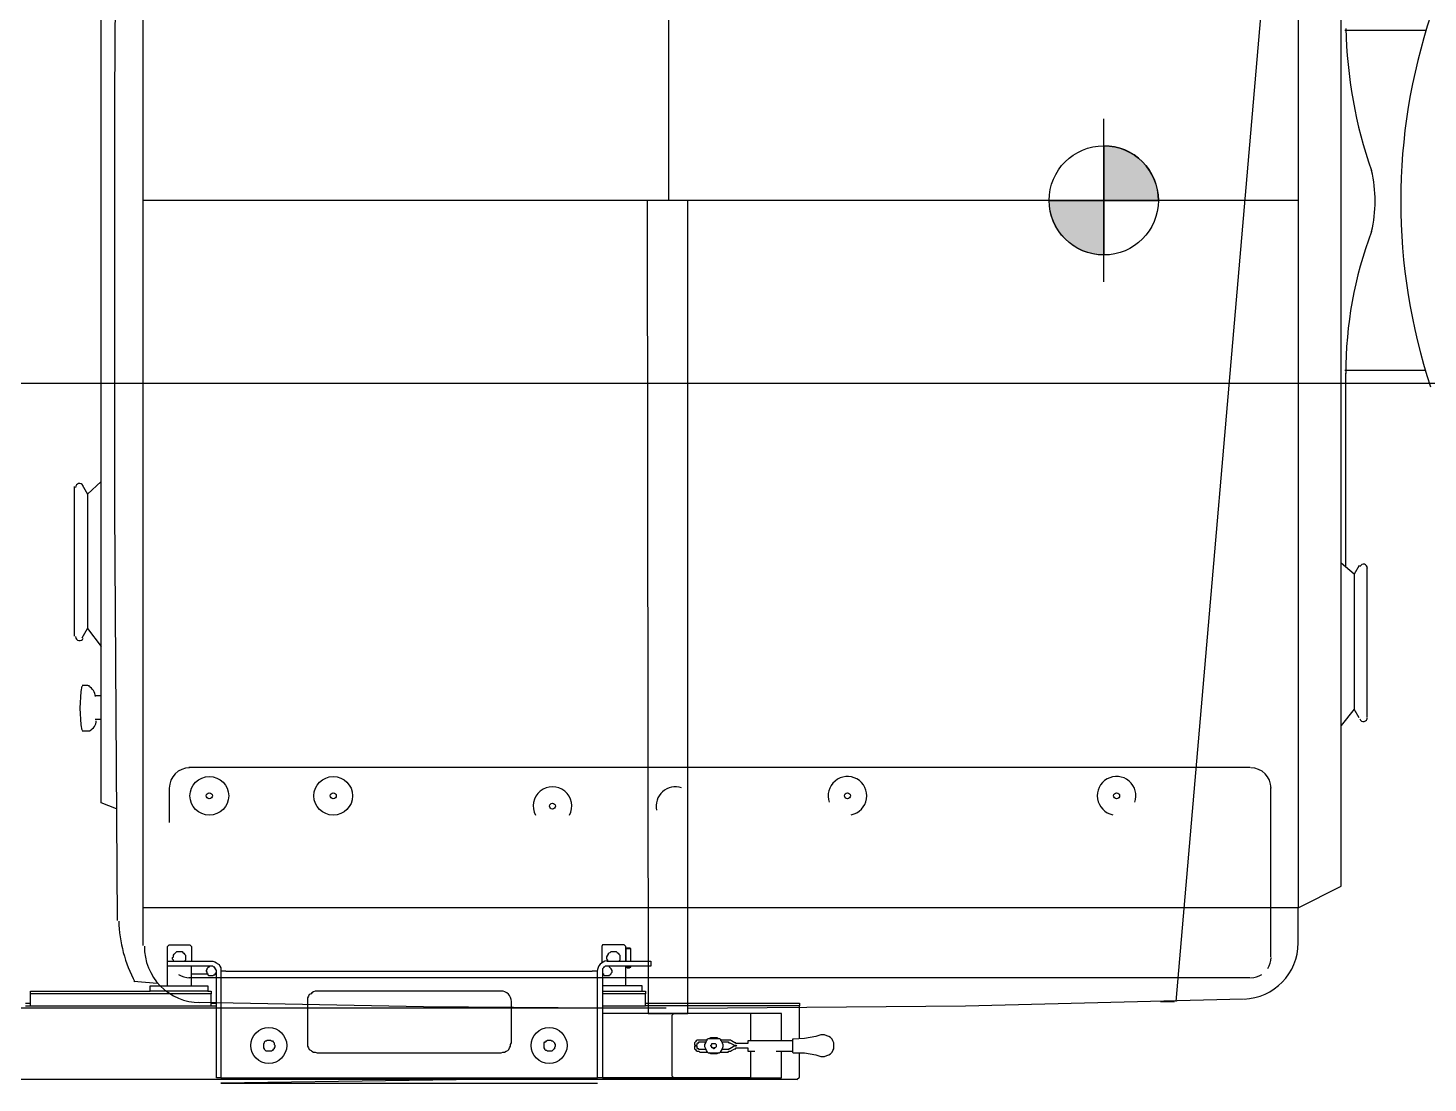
# Model space of a CAD drawing. Header units: metres. Extents: x -22 to 564, y 0 to 143.
# Drawn here: x 97.936 to 99.658, y 35.489 to 36.787 of the extents above; entities that cross this region are included whole.
import ezdxf
from ezdxf.enums import TextEntityAlignment as Align

# ---------------------------------------------------------------- set-up
doc = ezdxf.new("R2010")
doc.units = ezdxf.units.M
doc.linetypes.add('XREF 1N NEURO-ONCOLOGIA$0$PDF_IMPORT', pattern=[1, 0.8, -0.2])
for name, color, linetype in [('XREF 1N NEURO-ONCOLOGIA$0$EQUIPO TOMOGRAFIA', 40, 'Continuous'), ('XREF 1N NEURO-ONCOLOGIA$0$Mobiliario Fijo', 40, 'Continuous'), ('XREF 1N NEURO-ONCOLOGIA$0$simbologia', 2, 'Continuous'), ('XREF 1N NEURO-ONCOLOGIA$0$TEX-MOB', 4, 'Continuous')]:
    doc.layers.add(name, color=color, linetype=linetype)
doc.styles.add('XREF 1N NEURO-ONCOLOGIA$0$HANDLET', font='romans.shx')

# ---------------------------------------------------------------- blocks, each defined once
blk = doc.blocks.new('XREF 1N NEURO-ONCOLOGIA$0$A$Cb57a782f')
h = blk.add_hatch(color=256)
h.dxf.hatch_style = 1
edge = h.paths.add_edge_path()
edge.add_line((0, 0), (-0.0672, 0))
edge.add_arc((0, 0), 0.0672, 90, 180, ccw=False)
edge.add_line((0, 0.0672), (0, 0))
h = blk.add_hatch(color=256)
h.dxf.hatch_style = 1
edge = h.paths.add_edge_path()
edge.add_line((0, 0), (0, -0.0672))
edge.add_arc((0, 0), 0.0672, 270, 360)
edge.add_line((0.0672, 0), (0, 0))
for p, q in [((0, -0.1003), (0, 0.1003)), ((-0.1003, 0), (0.1003, 0))]:
    blk.add_line(p, q)
for points in [[(0, 0), (-0.0672, 0, -0.414214), (0, 0.0672)], [(0, 0), (0, -0.0672, 0.414214), (0.0672, 0)]]:
    blk.add_lwpolyline(points, format="xyb", close=True)
blk.add_circle((0, 0), 0.0672)
blk = doc.blocks.new('XREF 1N NEURO-ONCOLOGIA$0$A$C7632fc1d')
at = {"layer": 'XREF 1N NEURO-ONCOLOGIA$0$simbologia'}
blk.add_blockref('XREF 1N NEURO-ONCOLOGIA$0$A$Cb57a782f', (0, 0), dxfattribs=at)
blk = doc.blocks.new('XREF 1N NEURO-ONCOLOGIA$0$A$C3a14085f')
at = {"layer": 'XREF 1N NEURO-ONCOLOGIA$0$Mobiliario Fijo'}
blk.add_blockref('XREF 1N NEURO-ONCOLOGIA$0$A$C7632fc1d', (0.0475, -0.0475), dxfattribs=at)
blk = doc.blocks.new('XREF 1N NEURO-ONCOLOGIA$0$A$C321fc94a')
at = {"lineweight": 25}
for p, q in [((-0.5352, 0), (-0.5352, 1.2005)), ((-1.1815, -0.9171), (-1.1815, 1.1149)), ((0.2391, 1.0482), (0.2391, -0.8705)), ((0.2919, -0.8441), (0.2919, 0.8282)), ((-1.2333, -0.7415), (-1.2333, 0.7288)), ((-1.2164, 0.128), (-1.2132, 0.6346)), ((0.2962, 0.2094), (0.3956, 0.2094)), ((-1.2164, -0.3797), (-1.2164, 0.128)), ((0.2391, 0), (-1.1815, 0)), ((-0.5617, 0), (-0.5606, -1.0006)), ((-0.5119, -1.0006), (-0.5119, 0)), ((0.3956, -0.2094), (0.2962, -0.2094)), ((0.2972, -0.2126), (0.2972, -0.4506)), ((-1.2661, -0.5363), (-1.2661, -0.3522)), ((-1.2566, -0.3501), (-1.2503, -0.3617)), ((-1.2503, -0.3617), (-1.2333, -0.3459)), ((-1.2503, -0.3617), (-1.2503, -0.5268)), ((-1.2132, -0.8864), (-1.2164, -0.3797)), ((0.3078, -0.4601), (0.2919, -0.4464)), ((0.3142, -0.4495), (0.3078, -0.4601)), ((0.3078, -0.4601), (0.3078, -0.6262)), ((0.3237, -0.6357), (0.3237, -0.4517)), ((-1.2566, -0.5384), (-1.2503, -0.5268)), ((-1.2503, -0.5268), (-1.2333, -0.549)), ((-1.2407, -0.6093), (-1.2333, -0.6093)), ((0.3078, -0.6262), (0.2919, -0.6463)), ((0.3142, -0.6368), (0.3078, -0.6262)), ((-1.2333, -0.6389), (-1.2407, -0.6389)), ((0.1798, -0.6981), (-1.1254, -0.6981)), ((-1.1498, -0.7224), (-1.1498, -0.7658)), ((0.2052, -0.9308), (0.2052, -0.7224)), ((-1.2143, -0.7489), (-1.2333, -0.7415)), ((0.2391, -0.8705), (0.2919, -0.8441)), ((0.2391, -0.8705), (-1.1815, -0.8705)), ((0.2391, -0.9139), (0.2391, -0.8705)), ((-1.1519, -0.9181), (-1.1498, -0.916)), ((-1.1519, -0.9615), (-1.1519, -0.9181)), ((-1.1498, -0.916), (-1.1244, -0.916)), ((-1.1445, -0.9287), (-1.1434, -0.9276)), ((-1.1445, -0.9308), (-1.1445, -0.9287)), ((-1.1434, -0.9276), (-1.1424, -0.9266)), ((-1.1424, -0.9266), (-1.1413, -0.9255)), ((-1.1413, -0.9255), (-1.1403, -0.9245)), ((-1.1403, -0.9245), (-1.1392, -0.9245)), ((-1.1392, -0.9245), (-1.1371, -0.9245)), ((-1.1371, -0.9245), (-1.136, -0.9245)), ((-1.136, -0.9245), (-1.1339, -0.9245)), ((-1.1339, -0.9245), (-1.1328, -0.9255)), ((-1.1328, -0.9255), (-1.1318, -0.9266)), ((-1.1318, -0.9266), (-1.1307, -0.9276)), ((-1.1307, -0.9276), (-1.1297, -0.9287)), ((-1.1297, -0.9287), (-1.1297, -0.9308)), ((-1.1244, -0.916), (-1.1223, -0.9181)), ((-1.1223, -0.9181), (-1.1223, -0.9361)), ((-0.6167, -0.916), (-0.6177, -0.9181)), ((-0.6177, -0.9181), (-0.6177, -0.9382)), ((-0.5902, -0.916), (-0.6167, -0.916)), ((-0.6114, -0.9308), (-0.6103, -0.9287)), ((-0.6103, -0.9287), (-0.6093, -0.9276)), ((-0.6093, -0.9266), (-0.6071, -0.9255)), ((-0.6093, -0.9276), (-0.6093, -0.9266)), ((-0.6071, -0.9255), (-0.6061, -0.9245)), ((-0.6061, -0.9245), (-0.605, -0.9245)), ((-0.605, -0.9245), (-0.6029, -0.9245)), ((-0.6029, -0.9245), (-0.6019, -0.9245)), ((-0.6019, -0.9245), (-0.5997, -0.9245)), ((-0.5997, -0.9245), (-0.5987, -0.9255)), ((-0.5987, -0.9255), (-0.5976, -0.9266)), ((-0.5976, -0.9266), (-0.5966, -0.9276)), ((-0.5966, -0.9276), (-0.5955, -0.9287)), ((-0.5955, -0.9287), (-0.5955, -0.9308)), ((-0.5881, -0.9181), (-0.5902, -0.916)), ((-0.5881, -0.9361), (-0.5881, -0.9181)), ((-0.587, -0.9202), (-0.5881, -0.9213)), ((-0.5881, -0.9213), (-0.5881, -0.9361)), ((-0.5818, -0.9213), (-0.5881, -0.9213)), ((-0.586, -0.9202), (-0.587, -0.9202)), ((-0.5849, -0.9202), (-0.586, -0.9202)), ((-0.5839, -0.9202), (-0.5849, -0.9202)), ((-0.5828, -0.9202), (-0.5839, -0.9202)), ((-0.5818, -0.9213), (-0.5828, -0.9202)), ((-0.5818, -0.9361), (-0.5818, -0.9213)), ((-1.1519, -0.9425), (-1.1519, -0.9361)), ((-1.1519, -0.9361), (-1.1455, -0.9361)), ((-1.1455, -0.9425), (-1.1519, -0.9425)), ((-1.1455, -0.9319), (-1.1445, -0.9308)), ((-1.1455, -0.934), (-1.1455, -0.9319)), ((-1.1445, -0.935), (-1.1455, -0.934)), ((-1.1455, -0.9361), (-1.0979, -0.9361)), ((-1.0979, -0.9425), (-1.1455, -0.9425)), ((-1.1445, -0.9361), (-1.1445, -0.935)), ((-1.1297, -0.935), (-1.1307, -0.9361)), ((-1.1297, -0.9308), (-1.1297, -0.9319)), ((-1.1297, -0.9319), (-1.1297, -0.934)), ((-1.1297, -0.934), (-1.1297, -0.935)), ((-1.1223, -0.9615), (-1.1223, -0.9425)), ((-1.1032, -0.9467), (-1.1043, -0.9477)), ((-1.1022, -0.9446), (-1.1032, -0.9456)), ((-1.1032, -0.9456), (-1.1032, -0.9467)), ((-1.1011, -0.9435), (-1.1022, -0.9435)), ((-1.1022, -0.9435), (-1.1022, -0.9446)), ((-1.1001, -0.9425), (-1.1011, -0.9435)), ((-1.099, -0.9425), (-1.1001, -0.9425)), ((-1.0979, -0.9425), (-1.099, -0.9425)), ((-1.0979, -0.9361), (-1.0958, -0.9361)), ((-1.0969, -0.9425), (-1.0979, -0.9425)), ((-1.0969, -0.9425), (-1.0979, -0.9425)), ((-1.0958, -0.9425), (-1.0969, -0.9425)), ((-1.0958, -0.9425), (-1.0969, -0.9425)), ((-1.0958, -0.9361), (-1.0937, -0.9372)), ((-1.0948, -0.9435), (-1.0958, -0.9425)), ((-1.0948, -0.9435), (-1.0958, -0.9425)), ((-1.0937, -0.9435), (-1.0948, -0.9435)), ((-1.0937, -0.9446), (-1.0948, -0.9435)), ((-1.0937, -0.9372), (-1.0916, -0.9382)), ((-1.0937, -0.9446), (-1.0937, -0.9435)), ((-1.0927, -0.9456), (-1.0937, -0.9446)), ((-1.0927, -0.9456), (-1.0937, -0.9446)), ((-1.0927, -0.9467), (-1.0927, -0.9456)), ((-1.0916, -0.9477), (-1.0927, -0.9456)), ((-1.0916, -0.9477), (-1.0927, -0.9467)), ((-1.0916, -0.9382), (-1.0905, -0.9393)), ((-1.0905, -0.9393), (-1.0884, -0.9403)), ((-1.0884, -0.9403), (-1.0874, -0.9425)), ((-1.0874, -0.9425), (-1.0863, -0.9446)), ((-1.0863, -0.9446), (-1.0863, -0.9467)), ((-1.0863, -0.9467), (-1.0863, -0.9488)), ((-0.6156, -0.9446), (-0.6167, -0.9456)), ((-0.6156, -0.9446), (-0.6167, -0.9456)), ((-0.6167, -0.9456), (-0.6167, -0.9467)), ((-0.6167, -0.9456), (-0.6167, -0.9467)), ((-0.6167, -0.9467), (-0.6167, -0.9477)), ((-0.6167, -0.9467), (-0.6167, -0.9477)), ((-0.6146, -0.9435), (-0.6156, -0.9446)), ((-0.6146, -0.9435), (-0.6156, -0.9435)), ((-0.6156, -0.9435), (-0.6156, -0.9446)), ((-0.6135, -0.9425), (-0.6146, -0.9435)), ((-0.6135, -0.9425), (-0.6146, -0.9435)), ((-0.6124, -0.9425), (-0.6135, -0.9425)), ((-0.6124, -0.9425), (-0.6135, -0.9425)), ((-0.6114, -0.9425), (-0.6124, -0.9425)), ((-0.6114, -0.9425), (-0.6124, -0.9425)), ((-0.6114, -0.9319), (-0.6114, -0.9308)), ((-0.6114, -0.934), (-0.6114, -0.9319)), ((-0.6103, -0.935), (-0.6114, -0.934)), ((-0.6114, -0.9361), (-0.5638, -0.9361)), ((-0.5638, -0.9425), (-0.6114, -0.9425)), ((-0.6093, -0.9425), (-0.6114, -0.9425)), ((-0.6103, -0.9361), (-0.6103, -0.935)), ((-0.6082, -0.9425), (-0.6093, -0.9425)), ((-0.6082, -0.9435), (-0.6082, -0.9425)), ((-0.6071, -0.9446), (-0.6082, -0.9435)), ((-0.6061, -0.9456), (-0.6071, -0.9446)), ((-0.605, -0.9477), (-0.6061, -0.9456)), ((-0.5955, -0.935), (-0.5966, -0.9361)), ((-0.5955, -0.9308), (-0.5955, -0.9319)), ((-0.5955, -0.9319), (-0.5955, -0.934)), ((-0.5955, -0.934), (-0.5955, -0.935)), ((-0.5881, -0.9615), (-0.5881, -0.9425)), ((-0.5881, -0.9425), (-0.587, -0.9435)), ((-0.587, -0.9435), (-0.5818, -0.9435)), ((-0.587, -0.9435), (-0.586, -0.9446)), ((-0.586, -0.9446), (-0.5849, -0.9446)), ((-0.5849, -0.9446), (-0.5839, -0.9446)), ((-0.5839, -0.9446), (-0.5828, -0.9435)), ((-0.5828, -0.9435), (-0.5818, -0.9435)), ((-0.5818, -0.9435), (-0.5818, -0.9425)), ((-0.5638, -0.9361), (-0.5574, -0.9361)), ((-0.5574, -0.9425), (-0.5638, -0.9425)), ((-0.5574, -0.9361), (-0.5574, -0.9425)), ((-1.1646, -0.9636), (-1.1931, -0.9615)), ((-1.1519, -0.9668), (-1.1519, -0.9615)), ((-1.1254, -0.9562), (0.1798, -0.9562)), ((-1.1223, -0.952), (-1.1022, -0.952)), ((-1.1223, -0.9668), (-1.1223, -0.9615)), ((-1.1043, -0.9477), (-1.1043, -0.9488)), ((-1.1043, -0.9488), (-1.1032, -0.9499)), ((-1.1032, -0.9499), (-1.1032, -0.9509)), ((-1.1032, -0.9509), (-1.1022, -0.952)), ((-1.1022, -0.952), (-1.1022, -0.953)), ((-1.1022, -0.953), (-1.1011, -0.9541)), ((-1.1011, -0.9541), (-1.1001, -0.9541)), ((-1.1001, -0.9541), (-1.099, -0.9541)), ((-1.099, -0.9541), (-1.0979, -0.9541)), ((-1.0979, -0.9541), (-1.0969, -0.9541)), ((-1.0969, -0.9541), (-1.0958, -0.9541)), ((-1.0958, -0.9541), (-1.0948, -0.953)), ((-1.0948, -0.953), (-1.0937, -0.953)), ((-1.0937, -0.952), (-1.0916, -0.952)), ((-1.0937, -0.953), (-1.0927, -0.952)), ((-1.0927, -0.9509), (-1.0916, -0.9499)), ((-1.0927, -0.952), (-1.0927, -0.9509)), ((-1.0916, -0.9488), (-1.0916, -0.9477)), ((-1.0916, -0.9488), (-1.0916, -0.9477)), ((-1.0916, -0.9731), (-1.0916, -0.9488)), ((-1.0916, -0.9499), (-1.0916, -0.9488)), ((-1.08, -0.9488), (-1.0863, -0.9488)), ((-1.0863, -0.9488), (-1.0863, -0.9731)), ((-0.623, -0.9488), (-0.6294, -0.9488)), ((-0.623, -0.9731), (-0.623, -0.9488)), ((-0.6167, -0.9477), (-0.6167, -0.9488)), ((-0.6167, -0.9477), (-0.6167, -0.9488)), ((-0.6167, -0.9488), (-0.6167, -0.9731)), ((-0.6167, -0.9488), (-0.6167, -0.9499)), ((-0.6167, -0.9499), (-0.6167, -0.9509)), ((-0.6167, -0.9509), (-0.6156, -0.952)), ((-0.6156, -0.952), (-0.6156, -0.953)), ((-0.6156, -0.953), (-0.6146, -0.9541)), ((-0.6146, -0.9541), (-0.6135, -0.9541)), ((-0.6135, -0.9541), (-0.6124, -0.9541)), ((-0.6124, -0.9541), (-0.6114, -0.9541)), ((-0.6114, -0.9541), (-0.6093, -0.9541)), ((-0.6093, -0.9541), (-0.6082, -0.9541)), ((-0.6082, -0.9541), (-0.6082, -0.953)), ((-0.6082, -0.953), (-0.6071, -0.953)), ((-0.6071, -0.953), (-0.6061, -0.952)), ((-0.6061, -0.9509), (-0.605, -0.9499)), ((-0.6061, -0.952), (-0.6061, -0.9509)), ((-0.605, -0.9488), (-0.605, -0.9477)), ((-0.605, -0.9499), (-0.605, -0.9488)), ((-0.5881, -0.9668), (-0.5881, -0.9615)), ((-1.3201, -0.9763), (-1.3201, -0.9731)), ((-1.3201, -0.9731), (-1.3169, -0.9731)), ((-1.3201, -0.9795), (-1.3201, -0.9763)), ((-1.3169, -0.9763), (-1.3201, -0.9763)), ((-1.3201, -0.9848), (-1.3201, -0.9795)), ((-1.3169, -0.9731), (-1.173, -0.9731)), ((-1.1001, -0.9763), (-1.3169, -0.9763)), ((-1.173, -0.9731), (-1.173, -0.9668)), ((-1.173, -0.9668), (-1.1709, -0.9668)), ((-1.1709, -0.9731), (-1.173, -0.9731)), ((-1.1709, -0.9668), (-1.1032, -0.9668)), ((-1.1032, -0.9731), (-1.1709, -0.9731)), ((-1.1032, -0.9668), (-1.1022, -0.9668)), ((-1.1022, -0.9731), (-1.1032, -0.9731)), ((-1.1022, -0.9668), (-1.1022, -0.9731)), ((-1.1022, -0.9731), (-1.1001, -0.9731)), ((-1.1001, -0.9731), (-1.0979, -0.9731)), ((-1.0979, -0.9763), (-1.1001, -0.9763)), ((-1.0979, -0.9731), (-1.0979, -0.9763)), ((-1.0979, -0.9795), (-1.0979, -0.9763)), ((-1.0979, -0.9848), (-1.0979, -0.9795)), ((-1.0916, -1.08), (-1.0916, -0.9731)), ((-1.0863, -0.9731), (-1.0863, -1.08)), ((-0.9784, -0.9795), (-0.9795, -0.9816)), ((-0.9774, -0.9774), (-0.9784, -0.9795)), ((-0.9752, -0.9763), (-0.9774, -0.9774)), ((-0.9742, -0.9752), (-0.9752, -0.9763)), ((-0.9721, -0.9742), (-0.9742, -0.9752)), ((-0.97, -0.9731), (-0.9721, -0.9742)), ((-0.9678, -0.9731), (-0.97, -0.9731)), ((-0.7415, -0.9731), (-0.9678, -0.9731)), ((-0.623, -1.08), (-0.623, -0.9731)), ((-0.5701, -0.9668), (-0.6167, -0.9668)), ((-0.6167, -0.9731), (-0.5701, -0.9731)), ((-0.567, -0.9763), (-0.6167, -0.9763)), ((-0.568, -0.9668), (-0.5701, -0.9668)), ((-0.5701, -0.9731), (-0.568, -0.9731)), ((-0.568, -0.9731), (-0.568, -0.9668)), ((-0.568, -0.9731), (-0.567, -0.9731)), ((-0.567, -0.9731), (-0.5638, -0.9731)), ((-0.5638, -0.9763), (-0.567, -0.9763)), ((-0.5638, -0.9731), (-0.5638, -0.9763)), ((-0.5638, -0.9795), (-0.5638, -0.9763)), ((-0.5638, -0.9848), (-0.5638, -0.9795)), ((-1.3264, -0.9879), (-1.3201, -0.9879)), ((-1.3264, -0.9911), (-1.3201, -0.9911)), ((-1.3201, -0.9911), (-1.3201, -0.9848)), ((-1.3201, -0.9911), (-1.0979, -0.9911)), ((-1.1138, -0.9869), (-0.8367, -0.9922)), ((-1.0979, -0.9911), (-1.0979, -0.9848)), ((-1.0979, -0.9879), (-1.0916, -0.9879)), ((-1.0979, -0.9911), (-1.0916, -0.9911)), ((-0.9795, -0.9816), (-0.9795, -0.9837)), ((-0.9795, -0.9837), (-0.9795, -0.9858)), ((-0.9795, -0.9858), (-0.9795, -1.0366)), ((-0.8367, -0.9922), (-0.5606, -0.9943)), ((-0.7288, -1.0366), (-0.7288, -0.9858)), ((-0.6167, -0.9911), (-0.5638, -0.9911)), ((-0.5638, -0.9911), (-0.5638, -0.9848)), ((-0.5638, -0.9879), (-0.5574, -0.9879)), ((-0.5574, -0.9911), (-0.5638, -0.9911)), ((-0.5574, -0.9879), (-0.3776, -0.9879)), ((-0.3776, -0.9911), (-0.5574, -0.9911)), ((-0.5119, -0.9943), (-0.1703, -0.9911)), ((-0.3776, -0.9879), (-0.3744, -0.9879)), ((-0.3744, -0.9911), (-0.3776, -0.9911)), ((-0.3744, -0.9879), (-0.3744, -0.9911)), ((-0.3744, -0.9943), (-0.3744, -0.9911)), ((-0.3744, -1.0313), (-0.3744, -0.9943)), ((-0.1703, -0.9911), (0.1714, -0.9826)), ((0.0698, -0.9858), (0.0709, -0.9858)), ((0.0709, -0.9858), (0.0751, -0.9858)), ((0.0751, -0.9858), (0.0814, -0.9858)), ((0.0814, -0.9858), (0.0867, -0.9858)), ((-0.5246, -1.0006), (-0.6167, -1.0006)), ((-0.5606, -1.0006), (-0.5119, -1.0006)), ((-0.531, -1.0027), (-0.5299, -1.0017)), ((-0.531, -1.0133), (-0.531, -1.0027)), ((-0.531, -1.0683), (-0.531, -1.0133)), ((-0.5299, -1.0017), (-0.5289, -1.0006)), ((-0.5289, -1.0006), (-0.5246, -1.0006)), ((-0.4358, -1.0006), (-0.5246, -1.0006)), ((-0.4347, -1.0006), (-0.4358, -1.0006)), ((-0.3967, -1.0006), (-0.4347, -1.0006)), ((-0.4347, -1.0006), (-0.4347, -1.026)), ((-0.3967, -1.0345), (-0.3967, -1.0006)), ((-0.4887, -1.0345), (-0.4876, -1.0324)), ((-0.4876, -1.0324), (-0.4866, -1.0313)), ((-0.4866, -1.0313), (-0.4728, -1.0313)), ((-0.4855, -1.0313), (-0.4834, -1.0302)), ((-0.4834, -1.0302), (-0.4813, -1.0302)), ((-0.4813, -1.0302), (-0.4802, -1.0302)), ((-0.4802, -1.0302), (-0.4781, -1.0302)), ((-0.4781, -1.0302), (-0.476, -1.0302)), ((-0.476, -1.0302), (-0.4739, -1.0313)), ((-0.4728, -1.0313), (-0.4718, -1.0324)), ((-0.4718, -1.0324), (-0.4707, -1.0345)), ((-0.4347, -1.026), (-0.4347, -1.0345)), ((-0.3818, -1.0324), (-0.3829, -1.0324)), ((-0.3829, -1.0324), (-0.3829, -1.0482)), ((-0.3681, -1.0313), (-0.3818, -1.0324)), ((-0.3543, -1.0292), (-0.3681, -1.0313)), ((-0.348, -1.0271), (-0.3543, -1.0292)), ((-0.3459, -1.0271), (-0.348, -1.0271)), ((-0.3438, -1.0271), (-0.3459, -1.0271)), ((-0.3448, -1.0271), (-0.3448, -1.0271)), ((-0.3406, -1.0281), (-0.3438, -1.0271)), ((-0.3385, -1.0292), (-0.3406, -1.0281)), ((-0.3364, -1.0302), (-0.3385, -1.0292)), ((-0.3342, -1.0324), (-0.3364, -1.0302)), ((-0.3332, -1.0345), (-0.3342, -1.0324)), ((-1.0334, -1.0377), (-1.0324, -1.0366)), ((-1.0334, -1.0387), (-1.0334, -1.0377)), ((-1.0334, -1.0398), (-1.0334, -1.0387)), ((-1.0334, -1.0408), (-1.0334, -1.0398)), ((-1.0334, -1.0419), (-1.0334, -1.0408)), ((-1.0334, -1.0429), (-1.0334, -1.0419)), ((-1.0324, -1.044), (-1.0334, -1.0429)), ((-1.0324, -1.0355), (-1.0313, -1.0345)), ((-1.0324, -1.0366), (-1.0324, -1.0355)), ((-1.0324, -1.0451), (-1.0324, -1.044)), ((-1.0313, -1.0461), (-1.0324, -1.0451)), ((-1.0313, -1.0345), (-1.0302, -1.0345)), ((-1.0302, -1.0472), (-1.0313, -1.0461)), ((-1.0302, -1.0345), (-1.0292, -1.0334)), ((-1.0292, -1.0472), (-1.0302, -1.0472)), ((-1.0292, -1.0334), (-1.0271, -1.0334)), ((-1.0271, -1.0472), (-1.0292, -1.0472)), ((-1.0271, -1.0334), (-1.026, -1.0334)), ((-1.026, -1.0472), (-1.0271, -1.0472)), ((-1.026, -1.0334), (-1.025, -1.0334)), ((-1.025, -1.0472), (-1.026, -1.0472)), ((-1.025, -1.0334), (-1.0239, -1.0345)), ((-1.0239, -1.0472), (-1.025, -1.0472)), ((-1.0239, -1.0345), (-1.0228, -1.0345)), ((-1.0228, -1.0461), (-1.0239, -1.0472)), ((-1.0228, -1.0345), (-1.0218, -1.0355)), ((-1.0218, -1.0451), (-1.0228, -1.0461)), ((-1.0218, -1.0355), (-1.0207, -1.0366)), ((-1.0207, -1.044), (-1.0218, -1.0451)), ((-1.0207, -1.0366), (-1.0207, -1.0377)), ((-1.0207, -1.0377), (-1.0207, -1.0387)), ((-1.0207, -1.0387), (-1.0197, -1.0398)), ((-1.0197, -1.0419), (-1.0207, -1.0429)), ((-1.0207, -1.0429), (-1.0207, -1.044)), ((-1.0197, -1.0398), (-1.0197, -1.0408)), ((-1.0197, -1.0408), (-1.0197, -1.0419)), ((-0.9795, -1.0366), (-0.9795, -1.0387)), ((-0.9795, -1.0387), (-0.9795, -1.0408)), ((-0.9795, -1.0408), (-0.9784, -1.0429)), ((-0.9784, -1.0429), (-0.9774, -1.0451)), ((-0.9774, -1.0451), (-0.9752, -1.0461)), ((-0.9752, -1.0461), (-0.9742, -1.0472)), ((-0.9742, -1.0472), (-0.9721, -1.0482)), ((-0.9721, -1.0482), (-0.97, -1.0482)), ((-0.97, -1.0482), (-0.9678, -1.0493)), ((-0.9678, -1.0493), (-0.7415, -1.0493)), ((-0.7415, -1.0493), (-0.7394, -1.0482)), ((-0.7394, -1.0482), (-0.7372, -1.0482)), ((-0.7372, -1.0482), (-0.7351, -1.0472)), ((-0.7351, -1.0472), (-0.733, -1.0461)), ((-0.733, -1.0461), (-0.732, -1.0451)), ((-0.732, -1.0451), (-0.7309, -1.0429)), ((-0.7309, -1.0429), (-0.7298, -1.0408)), ((-0.7298, -1.0387), (-0.7288, -1.0366)), ((-0.7298, -1.0408), (-0.7298, -1.0387)), ((-0.6886, -1.0366), (-0.6875, -1.0355)), ((-0.6886, -1.0387), (-0.6886, -1.0366)), ((-0.6886, -1.0398), (-0.6886, -1.0387)), ((-0.6886, -1.0408), (-0.6886, -1.0398)), ((-0.6886, -1.0419), (-0.6886, -1.0408)), ((-0.6886, -1.0429), (-0.6886, -1.0419)), ((-0.6875, -1.044), (-0.6886, -1.0429)), ((-0.6875, -1.0355), (-0.6865, -1.0355)), ((-0.6875, -1.0451), (-0.6875, -1.044)), ((-0.6865, -1.0461), (-0.6875, -1.0451)), ((-0.6865, -1.0355), (-0.6854, -1.0345)), ((-0.6854, -1.0461), (-0.6865, -1.0461)), ((-0.6854, -1.0345), (-0.6844, -1.0334)), ((-0.6844, -1.0472), (-0.6854, -1.0461)), ((-0.6844, -1.0334), (-0.6833, -1.0334)), ((-0.6833, -1.0472), (-0.6844, -1.0472)), ((-0.6833, -1.0334), (-0.6822, -1.0334)), ((-0.6822, -1.0472), (-0.6833, -1.0472)), ((-0.6822, -1.0334), (-0.6812, -1.0334)), ((-0.6801, -1.0472), (-0.6822, -1.0472)), ((-0.6812, -1.0334), (-0.6801, -1.0334)), ((-0.6801, -1.0334), (-0.6791, -1.0345)), ((-0.6791, -1.0472), (-0.6801, -1.0472)), ((-0.6791, -1.0345), (-0.678, -1.0345)), ((-0.678, -1.0461), (-0.6791, -1.0472)), ((-0.678, -1.0345), (-0.677, -1.0355)), ((-0.677, -1.0451), (-0.678, -1.0461)), ((-0.677, -1.0355), (-0.6759, -1.0366)), ((-0.6759, -1.044), (-0.677, -1.0451)), ((-0.6759, -1.0366), (-0.6759, -1.0377)), ((-0.6759, -1.0377), (-0.6748, -1.0387)), ((-0.6748, -1.0408), (-0.6759, -1.0429)), ((-0.6759, -1.0429), (-0.6759, -1.044)), ((-0.6748, -1.0387), (-0.6748, -1.0398)), ((-0.6748, -1.0398), (-0.6748, -1.0408)), ((-0.5024, -1.0355), (-0.5035, -1.0366)), ((-0.5035, -1.0366), (-0.5035, -1.0377)), ((-0.5035, -1.0377), (-0.5035, -1.0387)), ((-0.5035, -1.0387), (-0.5035, -1.0398)), ((-0.5035, -1.0398), (-0.5003, -1.0398)), ((-0.5003, -1.0408), (-0.5035, -1.0408)), ((-0.5035, -1.0408), (-0.5035, -1.0419)), ((-0.5035, -1.0419), (-0.5035, -1.0429)), ((-0.5035, -1.0429), (-0.5035, -1.044)), ((-0.5035, -1.044), (-0.5024, -1.0451)), ((-0.5014, -1.0345), (-0.5024, -1.0355)), ((-0.5024, -1.0451), (-0.5014, -1.0461)), ((-0.5003, -1.0334), (-0.5014, -1.0345)), ((-0.5014, -1.0461), (-0.5003, -1.0472)), ((-0.4993, -1.0334), (-0.5003, -1.0334)), ((-0.5003, -1.0377), (-0.4993, -1.0366)), ((-0.5003, -1.0387), (-0.5003, -1.0377)), ((-0.5003, -1.0398), (-0.5003, -1.0387)), ((-0.5003, -1.0419), (-0.5003, -1.0408)), ((-0.5003, -1.0429), (-0.5003, -1.0419)), ((-0.4993, -1.044), (-0.5003, -1.0429)), ((-0.5003, -1.0472), (-0.4993, -1.0472)), ((-0.4982, -1.0334), (-0.4993, -1.0334)), ((-0.4993, -1.0366), (-0.4982, -1.0366)), ((-0.4982, -1.044), (-0.4993, -1.044)), ((-0.4993, -1.0472), (-0.4982, -1.0472)), ((-0.4971, -1.0334), (-0.4982, -1.0334)), ((-0.4982, -1.0366), (-0.4982, -1.0355)), ((-0.4982, -1.0355), (-0.4971, -1.0355)), ((-0.4982, -1.0451), (-0.4982, -1.044)), ((-0.4971, -1.0451), (-0.4982, -1.0451)), ((-0.4982, -1.0472), (-0.4971, -1.0482)), ((-0.4876, -1.0334), (-0.4971, -1.0334)), ((-0.4971, -1.0355), (-0.4897, -1.0355)), ((-0.4897, -1.0451), (-0.4971, -1.0451)), ((-0.4971, -1.0482), (-0.4876, -1.0482)), ((-0.4908, -1.0387), (-0.4897, -1.0366)), ((-0.4908, -1.0408), (-0.4908, -1.0387)), ((-0.4908, -1.0419), (-0.4908, -1.0408)), ((-0.4897, -1.044), (-0.4908, -1.0419)), ((-0.4897, -1.0366), (-0.4887, -1.0345)), ((-0.4887, -1.0461), (-0.4897, -1.044)), ((-0.4876, -1.0482), (-0.4887, -1.0461)), ((-0.4876, -1.0482), (-0.4866, -1.0493)), ((-0.4866, -1.0493), (-0.4728, -1.0493)), ((-0.4834, -1.0503), (-0.4855, -1.0493)), ((-0.4834, -1.0398), (-0.4823, -1.0387)), ((-0.4834, -1.0408), (-0.4834, -1.0398)), ((-0.4823, -1.0419), (-0.4834, -1.0408)), ((-0.4813, -1.0503), (-0.4834, -1.0503)), ((-0.4823, -1.0387), (-0.4823, -1.0377)), ((-0.4823, -1.0377), (-0.4813, -1.0377)), ((-0.4823, -1.0429), (-0.4823, -1.0419)), ((-0.4813, -1.0429), (-0.4823, -1.0429)), ((-0.4813, -1.0377), (-0.4802, -1.0377)), ((-0.4802, -1.0429), (-0.4813, -1.0429)), ((-0.4802, -1.0503), (-0.4813, -1.0503)), ((-0.4802, -1.0377), (-0.4792, -1.0377)), ((-0.4802, -1.044), (-0.4802, -1.0429)), ((-0.4792, -1.044), (-0.4802, -1.044)), ((-0.4781, -1.0503), (-0.4802, -1.0503)), ((-0.4792, -1.0377), (-0.4781, -1.0377)), ((-0.4781, -1.0429), (-0.4792, -1.0429)), ((-0.4792, -1.0429), (-0.4792, -1.044)), ((-0.4781, -1.0377), (-0.477, -1.0387)), ((-0.477, -1.0419), (-0.4781, -1.0429)), ((-0.476, -1.0503), (-0.4781, -1.0503)), ((-0.477, -1.0387), (-0.477, -1.0398)), ((-0.477, -1.0398), (-0.477, -1.0408)), ((-0.477, -1.0408), (-0.477, -1.0419)), ((-0.4739, -1.0493), (-0.476, -1.0503)), ((-0.4728, -1.0493), (-0.4718, -1.0482)), ((-0.4622, -1.0334), (-0.4718, -1.0334)), ((-0.4707, -1.0461), (-0.4718, -1.0482)), ((-0.4718, -1.0482), (-0.4622, -1.0482)), ((-0.4707, -1.0345), (-0.4696, -1.0366)), ((-0.4696, -1.044), (-0.4707, -1.0461)), ((-0.4696, -1.0355), (-0.4622, -1.0355)), ((-0.4696, -1.0366), (-0.4686, -1.0387)), ((-0.4686, -1.0419), (-0.4696, -1.044)), ((-0.4622, -1.0451), (-0.4696, -1.0451)), ((-0.4686, -1.0387), (-0.4686, -1.0408)), ((-0.4686, -1.0408), (-0.4686, -1.0419)), ((-0.4612, -1.0334), (-0.4622, -1.0334)), ((-0.4622, -1.0355), (-0.4612, -1.0366)), ((-0.4612, -1.0451), (-0.4622, -1.0451)), ((-0.4622, -1.0482), (-0.4612, -1.0472)), ((-0.4591, -1.0334), (-0.4612, -1.0334)), ((-0.4612, -1.0366), (-0.4601, -1.0366)), ((-0.4601, -1.044), (-0.4612, -1.044)), ((-0.4612, -1.044), (-0.4612, -1.0451)), ((-0.4612, -1.0472), (-0.4591, -1.0472)), ((-0.4601, -1.0366), (-0.4559, -1.0387)), ((-0.4559, -1.0419), (-0.4601, -1.044)), ((-0.458, -1.0345), (-0.4591, -1.0334)), ((-0.4591, -1.0472), (-0.458, -1.0461)), ((-0.4538, -1.0366), (-0.458, -1.0345)), ((-0.458, -1.0461), (-0.4538, -1.044)), ((-0.4559, -1.0387), (-0.4548, -1.0398)), ((-0.4548, -1.0408), (-0.4559, -1.0419)), ((-0.4548, -1.0398), (-0.4538, -1.0398)), ((-0.4538, -1.0408), (-0.4548, -1.0408)), ((-0.4527, -1.0366), (-0.4538, -1.0366)), ((-0.4538, -1.0398), (-0.4527, -1.0398)), ((-0.4527, -1.0408), (-0.4538, -1.0408)), ((-0.4538, -1.044), (-0.4527, -1.044)), ((-0.4527, -1.0377), (-0.4527, -1.0366)), ((-0.4517, -1.0377), (-0.4527, -1.0377)), ((-0.4527, -1.0398), (-0.4517, -1.0408)), ((-0.4517, -1.0408), (-0.4527, -1.0408)), ((-0.4527, -1.044), (-0.4527, -1.0429)), ((-0.4527, -1.0429), (-0.4517, -1.0429)), ((-0.4379, -1.0377), (-0.4517, -1.0377)), ((-0.4517, -1.0429), (-0.4379, -1.0429)), ((-0.4294, -1.0345), (-0.4379, -1.0345)), ((-0.4379, -1.0345), (-0.4379, -1.0377)), ((-0.4379, -1.0429), (-0.4379, -1.0472)), ((-0.4379, -1.0472), (-0.4294, -1.0472)), ((-0.4347, -1.0472), (-0.4347, -1.0546)), ((-0.4072, -1.0345), (-0.4294, -1.0345)), ((-0.403, -1.0345), (-0.4072, -1.0345)), ((-0.384, -1.0345), (-0.403, -1.0345)), ((-0.403, -1.0472), (-0.385, -1.0472)), ((-0.3967, -1.08), (-0.3967, -1.0472)), ((-0.385, -1.0472), (-0.3829, -1.0472)), ((-0.3829, -1.0334), (-0.384, -1.0345)), ((-0.3829, -1.0482), (-0.3818, -1.0493)), ((-0.3829, -1.0482), (-0.3829, -1.0482)), ((-0.3818, -1.0493), (-0.3681, -1.0493)), ((-0.3744, -1.0789), (-0.3744, -1.0493)), ((-0.3681, -1.0493), (-0.3543, -1.0514)), ((-0.3385, -1.0514), (-0.3364, -1.0503)), ((-0.3364, -1.0503), (-0.3342, -1.0482)), ((-0.3342, -1.0482), (-0.3332, -1.0461)), ((-0.3321, -1.0366), (-0.3332, -1.0345)), ((-0.3332, -1.0461), (-0.3321, -1.044)), ((-0.3321, -1.0387), (-0.3321, -1.0366)), ((-0.3321, -1.0419), (-0.3321, -1.0387)), ((-0.3321, -1.044), (-0.3321, -1.0419)), ((-0.4347, -1.0546), (-0.4347, -1.08)), ((-0.3543, -1.0514), (-0.348, -1.0535)), ((-0.348, -1.0535), (-0.3459, -1.0535)), ((-0.3459, -1.0535), (-0.3438, -1.0535)), ((-0.3448, -1.0535), (-0.3448, -1.0535)), ((-0.3438, -1.0535), (-0.3406, -1.0525)), ((-0.3406, -1.0525), (-0.3385, -1.0514)), ((-1.0863, -1.08), (-1.0916, -1.08)), ((-0.5246, -1.08), (-0.623, -1.08)), ((-0.531, -1.0778), (-0.531, -1.0683)), ((-0.5299, -1.0789), (-0.531, -1.0778)), ((-0.5289, -1.08), (-0.5299, -1.0789)), ((-0.5246, -1.08), (-0.5289, -1.08)), ((-0.4358, -1.08), (-0.5246, -1.08)), ((-0.4347, -1.08), (-0.4358, -1.08)), ((-0.3776, -1.0821), (-0.3744, -1.0789))]:
    blk.add_line(p, q, dxfattribs=at)
at = {"linetype": 'XREF 1N NEURO-ONCOLOGIA$0$PDF_IMPORT', "lineweight": 25, "ltscale": 1.799268}
blk.add_line((0.0889, -0.9858), (0.2655, 1.0694), dxfattribs=at)
at = {"linetype": 'XREF 1N NEURO-ONCOLOGIA$0$PDF_IMPORT', "lineweight": 25, "ltscale": 6.350358}
blk.add_line((0.7267, -0.2253), (-1.9113, -0.2253), dxfattribs=at)
at = {"linetype": 'XREF 1N NEURO-ONCOLOGIA$0$PDF_IMPORT', "lineweight": 25, "ltscale": 13.018233}
blk.add_line((-1.08, -0.9488), (-0.6294, -0.9488), dxfattribs=at)
at = {"linetype": 'XREF 1N NEURO-ONCOLOGIA$0$PDF_IMPORT', "lineweight": 25, "ltscale": 10.689769}
for p, q in [((-0.6167, -0.9488), (-0.6167, -1.08)), ((-0.6167, -1.08), (-0.3967, -1.08))]:
    blk.add_line(p, q, dxfattribs=at)
at = {"linetype": 'XREF 1N NEURO-ONCOLOGIA$0$PDF_IMPORT', "lineweight": 25, "ltscale": 15.135019}
blk.add_line((-0.5384, -0.9943), (-1.9822, -0.9943), dxfattribs=at)
at = {"linetype": 'XREF 1N NEURO-ONCOLOGIA$0$PDF_IMPORT', "lineweight": 25, "ltscale": 18.627716}
blk.add_line((-0.3776, -1.0821), (-2.0404, -1.0821), dxfattribs=at)
at = {"linetype": 'XREF 1N NEURO-ONCOLOGIA$0$PDF_IMPORT', "lineweight": 25, "ltscale": 13.653269}
for p, q in [((-1.0863, -1.08), (-0.623, -1.08)), ((-0.623, -1.08), (-1.0863, -1.0863)), ((-1.0863, -1.0863), (-0.623, -1.0863))]:
    blk.add_line(p, q, dxfattribs=at)
at = {"lineweight": 25}
for centre, radius in [((-1.1003, -0.7328), 0.0238), ((-0.9479, -0.7328), 0.0238), ((-1.1003, -0.7328), 0.0037), ((-0.9479, -0.7328), 0.0037), ((-0.3154, -0.7328), 0.0037), ((0.0157, -0.7328), 0.0037), ((-0.6782, -0.7455), 0.0037), ((-1.0272, -1.0401), 0.0221), ((-0.6824, -1.0401), 0.0221)]:
    blk.add_circle(centre, radius, dxfattribs=at)
for centre, radius, start, end in [((1.0919, -0.0013), 0.7268, 161.5925, 198.3033), ((0.8492, 0.2208), 0.5515, 180.9542, 199.4935), ((0.167, -0.0008), 0.1666, 346.9373, 13.0353), ((0.7846, -0.2111), 0.487, 159.2355, 180.2414), ((-1.26, -0.3531), 0.00476, 24.6314, 181.5106), ((0.3193, -0.4525), 0.00476, 358.4894, 155.3686), ((-1.26, -0.5371), 0.00476, 177.5225, 339.6588), ((-1.0865, -0.6249), 0.1729, 170.9748, 189.0252), ((-1.2526, -0.6334), 0.0365, 82.1502, 96.4491), ((-1.2547, -0.6112), 0.0143, 2.829, 64.2865), ((0.3193, -0.6366), 0.00476, 200.3412, 2.4775), ((-1.2526, -0.6165), 0.0365, 263.5512, 277.8498), ((-1.2536, -0.6397), 0.0143, 295.0204, 357.3569), ((-1.1246, -0.7233), 0.0249, 90, 180), ((0.1807, -0.7233), 0.0249, 0, 90), ((-0.6782, -0.7455), 0.0238, 331.9512, 208.0639), ((-0.5269, -0.7455), 0.0238, 71.7348, 192.513), ((-0.3154, -0.7328), 0.0238, 281.4194, 199.5823), ((0.0157, -0.7328), 0.0238, 340.4375, 258.5729), ((-1.0423, -0.882), 0.1695, 181.6519, 208.1174), ((-1.1119, -0.919), 0.0682, 179.1321, 269.7858), ((0.1697, -0.9136), 0.0694, 271.9384, 359.7796), ((-0.6104, -0.9487), 0.0127, 94.6106, 180.3685), ((0.1807, -0.9317), 0.0249, 327.0246, 360), ((-1.1246, -0.9317), 0.0249, 237.1399, 270), ((0.1807, -0.9317), 0.0249, 270, 302.9535), ((-0.7414, -0.9857), 0.0126, 359.5185, 90.4815)]:
    blk.add_arc(centre, radius, start, end, dxfattribs=at)
blk = doc.blocks.new('XREF 1N NEURO-ONCOLOGIA')
blk.add_blockref('XREF 1N NEURO-ONCOLOGIA$0$A$C3a14085f', (3.0764, 45.2052, 0))
at = {"layer": 'XREF 1N NEURO-ONCOLOGIA$0$EQUIPO TOMOGRAFIA', "rotation": 270}
blk.add_blockref('XREF 1N NEURO-ONCOLOGIA$0$A$C321fc94a', (3.1239, 45.1576, 0), dxfattribs=at)
at = {"layer": 'XREF 1N NEURO-ONCOLOGIA$0$TEX-MOB', "style": 'XREF 1N NEURO-ONCOLOGIA$0$HANDLET'}
for p in [(1.7, 4.5847, 0), (1.7073, 2.0138, 0)]:
    blk.add_attdef('234', text='', height=0.075, rotation=180, dxfattribs=at).set_placement(p, align=Align.MIDDLE_CENTER)

msp = doc.modelspace()

# ---------------------------------------------------------------- block references
at = {"rotation": 90}
msp.add_blockref('XREF 1N NEURO-ONCOLOGIA', (144.4169, 33.4511), dxfattribs=at)

doc.saveas('drawing.dxf')
